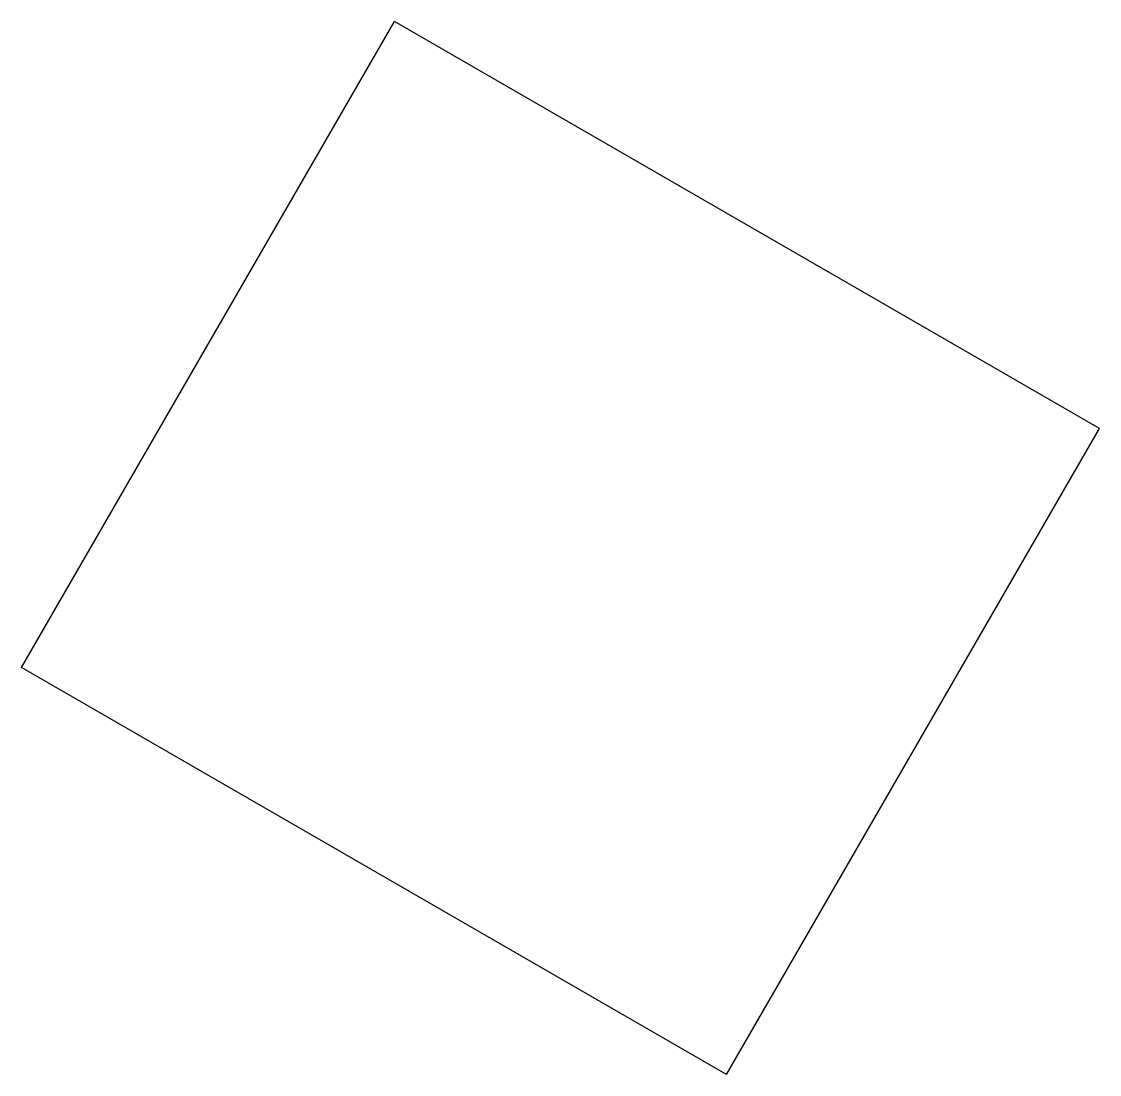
# Model space of a CAD drawing. Header units: millimetres. Extents: x 10 to 161, y -91 to 57.
import ezdxf

# ---------------------------------------------------------------- set-up
doc = ezdxf.new("R2010")
doc.units = ezdxf.units.MM
doc.layers.add('Sketch065', color=7, linetype='CONTINUOUS')

msp = doc.modelspace()

# ---------------------------------------------------------------- linework, layer by layer
at = {"layer": 'Sketch065'}
for p, q in [((10.0209, -33.4432), (62.4084, 57.2946)), ((161.395, 0.144598), (62.4084, 57.2946)), ((109.008, -90.5932), (161.395, 0.144598)), ((109.008, -90.5932), (10.0209, -33.4432))]:
    msp.add_line(p, q, dxfattribs=at)

doc.saveas('drawing.dxf')
